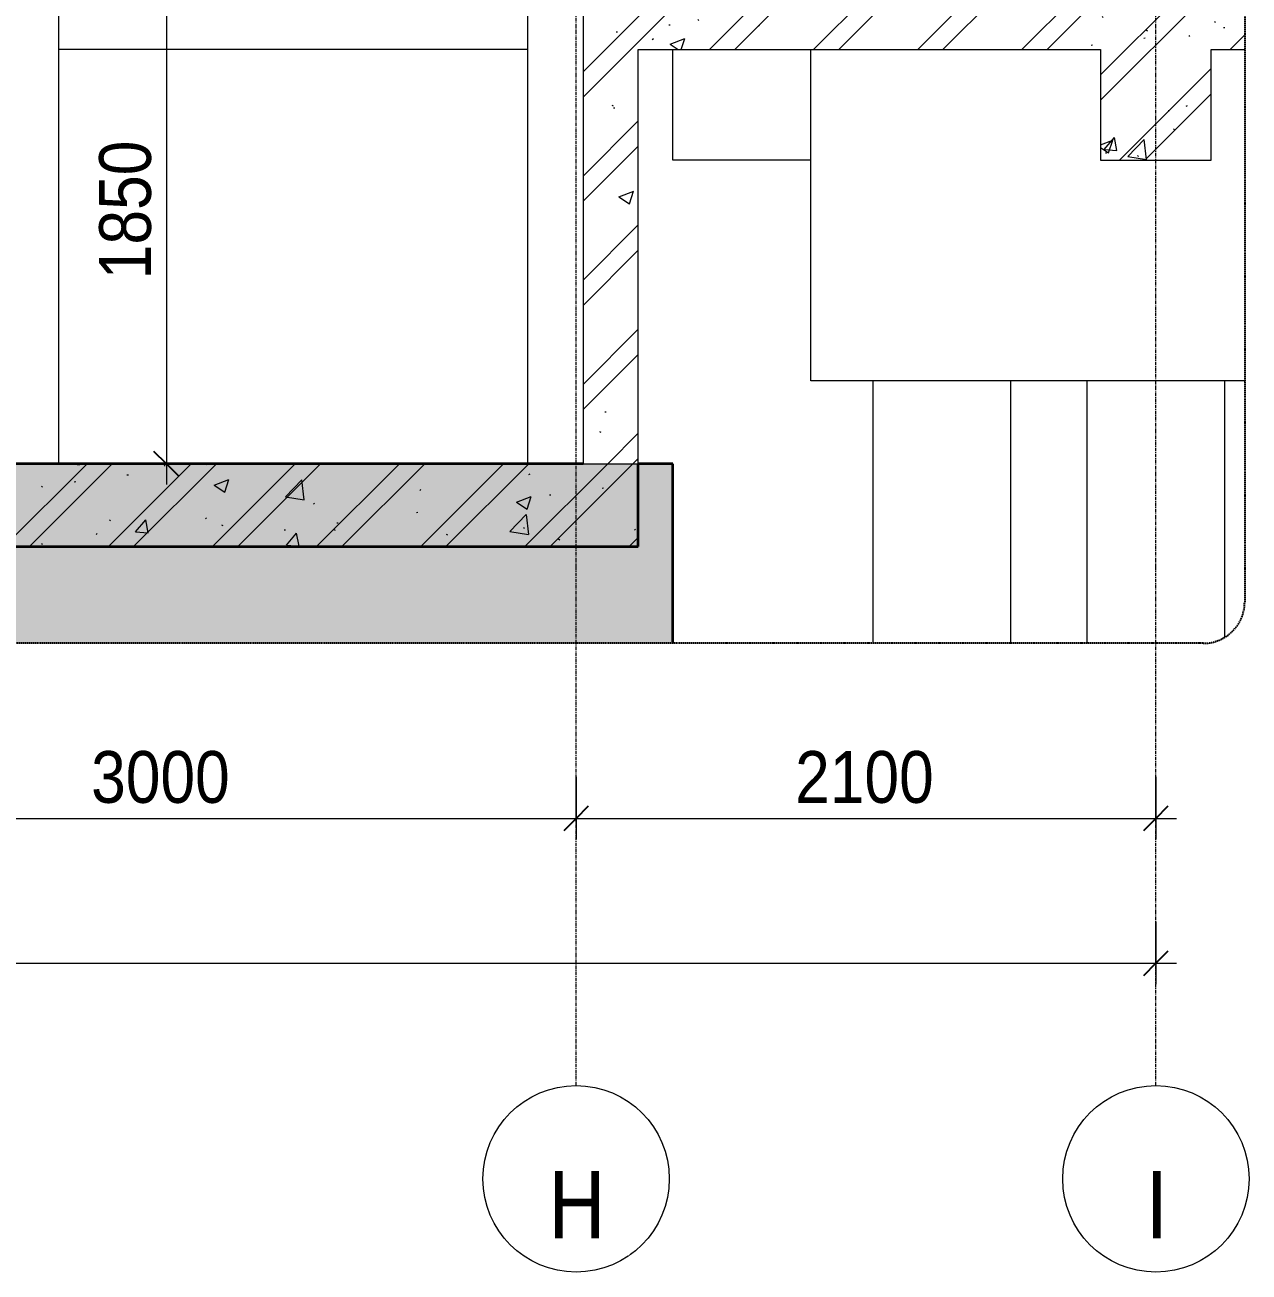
# Model space of a CAD drawing. Header units: millimetres. Extents: x 41641 to 74043, y -6777 to 34550.
# Drawn here: x 49440 to 53874, y -6777 to -2261 of the extents above; entities that cross this region are included whole.
import ezdxf

# ---------------------------------------------------------------- set-up
doc = ezdxf.new("R2010")
doc.units = ezdxf.units.MM
doc.linetypes.add('Grid Line', pattern=[22.225, 12.7, -3.175, 3.175, -3.175])
doc.linetypes.add('Hidden', pattern=[7.14375, 4.7625, -2.38125])
for name, color, linetype, lineweight in [('0-1', 7, 'Continuous', 5), ('A-ANNO-DIMS', 211, 'Continuous', 9), ('A-ANNO-DIMS-75', 211, 'Continuous', 9), ('A-DETL-GENF', 92, 'Continuous', 18), ('A-DETL-GENF-1', 9, 'Continuous', 18), ('A-DETL-GENF-3', 92, 'Hidden', 25), ('A-DETL-THIN', 151, 'Continuous', 18), ('A-FLOR-FNSH-1', 7, 'Continuous', 35), ('A-FLOR-PATT-1', 43, 'Continuous', 18), ('L-SITE-WALL-1', 250, 'Continuous', 18), ('S-BEAM-2', 250, 'Continuous', 18), ('S-COLS-1', 250, 'Continuous', 18), ('S-FNDN-1', 253, 'Continuous', 5), ('S-FNDN-2', 250, 'Continuous', 18), ('S-FNDN-3', 7, 'Continuous', 35), ('S-GRID-1', 1, 'Grid Line', 9), ('S-GRID-IDEN', 1, 'Continuous', 9)]:
    doc.layers.add(name, color=color, linetype=linetype, lineweight=lineweight)
doc.styles.add('Tahoma_B_1', font='tahomabd.ttf', dxfattribs={"height": 243.75})
doc.styles.add('UTM Avo', font='', dxfattribs={"width": 0.9, "height": 187.5})
doc.styles.get('UTM Avo').set_extended_font_data('UTM Avo')
doc.dimstyles.new('1_Dim_chi_tiet_2_5', dxfattribs={"dimscale": 304.8, "dimtxt": 187.368928, "dimasz": 0.295276, "dimexe": 0.246063, "dimexo": 0.0625, "dimgap": 0.024606, "dimtad": 1, "dimdec": 0, "dimrnd": 5, "dimzin": 0, "dimdsep": 46, "dimtxsty": 'UTM Avo', "dimblk1": 'OBLIQUE', "dimblk2": 'OBLIQUE', "dimsah": 1, "dimcen": 0.09, "dimdle": 0.246063, "dimazin": 0, "dimtfac": 1, "dimtdec": 4, "dimtix": 1, "dimtmove": 0, "dimatfit": 3, "dimfxl": 0.492126, "dimfxlon": 1, "dimtvp": 1, "dimtolj": 1, "dimtzin": 0, "dimarcsym": 2})
pattern_1 = [(50, (48873.26, 15725), (546.553, -47.817), [57.15, -628.65]), (355, (48873.26, 15725), (-105.728, 573.17), [45.72, -502.92]), (100.451, (48918.8, 15721), (440.828, 525.35), [48.57, -534.27]), (46.184, (48873.26, 15877.4), (813.237, -126.128), [85.725, -942.975]), (96.636, (48941, 15866.9), (712.207, 742.283), [72.855, -801.405]), (351.184, (48873.3, 15877.4), (712.215, 742.276), [68.58, -754.38]), (21, (48949.46, 15839.3), (454.843, -306.796), [57.15, -628.65]), (326, (48949.46, 15839.3), (185.406, 552.564), [45.72, -502.92]), (71.451, (48987.36, 15813.73), (640.251, 245.764), [48.57, -534.27]), (37.5, (48873.26, 15725), (9.2664, 253.665), [5.029, -491.795, 5.029, -505.511, -504.825]), (37.5, (48873.26, 15725), (9.2664, 253.665), [-1007.364, 5.029, -499.796]), (7.5, (48873.26, 15725), (200.4594, 300.5414), [5.029, -286.055, 5.029, -480.365, -192.405]), (7.5, (48873.26, 15725), (200.4594, 300.5414), [-776.478, 5.029, -187.376]), (327.5, (48703.33, 15725), (406.7728, -17.1864), [5.029, -185.471, 5.029, -589.331, -788.67]), (327.5, (48703.33, 15725), (406.7728, -17.1864), [-784.86, 5.029, -783.641]), (317.5, (48627.13, 15725), (444.388, 76.2803), [5.029, -242.621, 5.029, -389.687, -560.07]), (317.5, (48627.13, 15725), (444.388, 76.2803), [-642.366, 5.029, -555.041]), (45, (48873.26, 15725), (-188.5854, 188.5854), []), (45, (48873.26, 16010.75), (-188.5854, 188.5854), [])]

# ---------------------------------------------------------------- blocks, each defined once
blk = doc.blocks.new('NCV_TKTC_KET CAU_rvt-1-TKCS_THANG MÁY TM1 - MẶT CẮT')
at = {"layer": 'A-FLOR-PATT-1'}
h = blk.add_hatch(dxfattribs=at)
h.set_pattern_fill('FP_3', color=256, style=0, pattern_type=2)
h.set_pattern_definition(pattern_1)
h.paths.add_polyline_path([(49361.9, -4150), (51661.9, -4150), (51661.9, -3850), (49161.9, -3850), (49161.9, -4150)])
h = blk.add_hatch(dxfattribs=at)
h.set_pattern_fill('FP_3', color=256, style=0, pattern_type=2)
h.set_pattern_definition(pattern_1)
h.paths.add_polyline_path([(49361.9, -4150), (51661.9, -4150), (51661.9, -3850), (49161.9, -3850), (49161.9, -4150)])
at = {"layer": 'S-FNDN-1'}
blk.add_hatch(color=256, dxfattribs=at).paths.add_polyline_path([(51661.9, -4500), (51786.9, -4500), (51786.9, -3850), (49036.9, -3850), (49036.9, -4500), (51461.9, -4500)])
at = {"layer": 'A-FLOR-FNSH-1'}
for p, q in [((51461.9, -3850), (49361.9, -3850)), ((51661.9, -4150), (51661.9, -3850)), ((49161.9, -4150), (51661.9, -4150))]:
    blk.add_line(p, q, dxfattribs=at)
at = {"layer": 'L-SITE-WALL-1'}
blk.add_line((51261.9, -2350), (49561.9, -2350), dxfattribs=at)
at = {"layer": 'S-BEAM-2'}
for p, q in [((51786.9, -2750), (51786.9, -2350)), ((52286.9, -2750), (51786.9, -2750))]:
    blk.add_line(p, q, dxfattribs=at)
at = {"layer": 'S-COLS-1'}
for p, q in [((51261.9, -3850), (51261.9, 29350)), ((49561.9, -2000), (49561.9, -3850))]:
    blk.add_line(p, q, dxfattribs=at)
at = {"layer": 'S-FNDN-2'}
for p, q in [((52286.9, -3550), (52286.9, -2350)), ((53858.6, -3550), (52286.9, -3550)), ((52511.9, -3550), (52511.9, -4500)), ((53011.9, -4500), (53011.9, -3550)), ((53286.9, -3550), (53286.9, -4500)), ((53786.9, -4477.4), (53786.9, -3550))]:
    blk.add_line(p, q, dxfattribs=at)
at = {"layer": 'S-FNDN-3'}
for p, q in [((51461.9, -3850), (49361.9, -3850)), ((51786.9, -3850), (51661.9, -3850)), ((51786.9, -4500), (51786.9, -3850))]:
    blk.add_line(p, q, dxfattribs=at)
blk = doc.blocks.new('BORDER VIEW - BORDER VIEW-3767652-TKCS_THANG MÁY TM1 - MẶT CẮT')
at = {"layer": 'A-DETL-GENF-3'}
for p, q in [((53858.6, 34266.8), (53858.6, -4350)), ((53708.6, -4500), (43882, -4500))]:
    blk.add_line(p, q, dxfattribs=at)
blk.add_arc((53708.6, -4350), 150, 270, 0, dxfattribs=at)
blk = doc.blocks.new('Grid - M_Grid Head - Circle-353313-TKCS_THANG MÁY TM1 - MẶT CẮT')
at = {"layer": 'S-GRID-IDEN'}
blk.add_circle((44536.9, -6439.1), 337.5, dxfattribs=at)
blk = doc.blocks.new('DIMBLOCK22-TKCS_THANG MÁY TM1 - MẶT CẮT')
at = {"layer": 'A-ANNO-DIMS-75', "lineweight": 25}
for p, q in [((49952.9, -2000), (49907.9, -1955)), ((49952.9, -2000), (49997.9, -2045)), ((49952.9, -3850), (49907.9, -3805)), ((49952.9, -3850), (49997.9, -3895))]:
    blk.add_line(p, q, dxfattribs=at)
at = {"layer": 'A-ANNO-DIMS-75'}
for p, q in [((50102.9, -2000), (49877.9, -2000)), ((49952.9, -2000), (49952.9, -3925)), ((49952.9, -2000), (50102.9, -2000)), ((50102.9, -3850), (49877.9, -3850)), ((49952.9, -3850), (50102.9, -3850))]:
    blk.add_line(p, q, dxfattribs=at)
at = {"layer": 'A-ANNO-DIMS-75', "color": 0, "insert": (49709.3, -3181.8), "char_height": 187.5, "width": 616.236, "attachment_point": 1, "rotation": 90, "line_spacing_factor": 1.110334, "style": 'UTM Avo'}
blk.add_mtext('1850', dxfattribs=at)
blk = doc.blocks.new('_Oblique')
at = {"color": 0, "linetype": 'ByBlock', "lineweight": -2}
blk.add_line((-0.5, -0.5), (0.5, 0.5), dxfattribs=at)
blk = doc.blocks.new('DIMBLOCK24-TKCS_THANG MÁY TM1 - MẶT CẮT')
at = {"layer": 'A-ANNO-DIMS-75'}
for p, q in [((48436.9, -4983.7), (48436.9, -5208.7)), ((48436.9, -5133.7), (48436.9, -4983.7)), ((51436.9, -4983.7), (51436.9, -5208.7)), ((51436.9, -5133.7), (51436.9, -4983.7)), ((48436.9, -5133.7), (51436.9, -5133.7))]:
    blk.add_line(p, q, dxfattribs=at)
at = {"layer": 'A-ANNO-DIMS-75', "lineweight": 25}
for p, q in [((48436.9, -5133.7), (48481.9, -5088.7)), ((51436.9, -5133.7), (51481.9, -5088.7)), ((48436.9, -5133.7), (48391.9, -5178.7)), ((51436.9, -5133.7), (51391.9, -5178.7))]:
    blk.add_line(p, q, dxfattribs=at)
at = {"layer": 'A-ANNO-DIMS-75', "color": 0, "insert": (49680.2, -4890.1), "char_height": 187.5, "width": 616.236, "attachment_point": 1, "line_spacing_factor": 1.110334, "style": 'UTM Avo'}
blk.add_mtext('3000', dxfattribs=at)
blk = doc.blocks.new('DIMBLOCK25-TKCS_THANG MÁY TM1 - MẶT CẮT')
at = {"layer": 'A-ANNO-DIMS-75'}
for p, q in [((51436.9, -4983.7), (51436.9, -5208.7)), ((51436.9, -5133.7), (51436.9, -4983.7)), ((53536.9, -4983.7), (53536.9, -5208.7)), ((53536.9, -5133.7), (53536.9, -4983.7)), ((51436.9, -5133.7), (53611.9, -5133.7))]:
    blk.add_line(p, q, dxfattribs=at)
at = {"layer": 'A-ANNO-DIMS-75', "lineweight": 25}
for p, q in [((51436.9, -5133.7), (51481.9, -5088.7)), ((53536.9, -5133.7), (53581.9, -5088.7)), ((51436.9, -5133.7), (51391.9, -5178.7)), ((53536.9, -5133.7), (53491.9, -5178.7))]:
    blk.add_line(p, q, dxfattribs=at)
at = {"layer": 'A-ANNO-DIMS-75', "color": 0, "insert": (52230.2, -4890.1), "char_height": 187.5, "width": 616.236, "attachment_point": 1, "line_spacing_factor": 1.110334, "style": 'UTM Avo'}
blk.add_mtext('2100', dxfattribs=at)
blk = doc.blocks.new('DIMBLOCK26-TKCS_THANG MÁY TM1 - MẶT CẮT')
at = {"layer": 'A-ANNO-DIMS-75'}
for p, q in [((44536.9, -5508.7), (44536.9, -5733.7)), ((44536.9, -5658.7), (44536.9, -5508.7)), ((53536.9, -5508.7), (53536.9, -5733.7)), ((53536.9, -5658.7), (53536.9, -5508.7)), ((44461.9, -5658.7), (53611.9, -5658.7))]:
    blk.add_line(p, q, dxfattribs=at)
at = {"layer": 'A-ANNO-DIMS-75', "lineweight": 25}
for p, q in [((44536.9, -5658.7), (44581.9, -5613.7)), ((53536.9, -5658.7), (53581.9, -5613.7)), ((44536.9, -5658.7), (44491.9, -5703.7)), ((53536.9, -5658.7), (53491.9, -5703.7))]:
    blk.add_line(p, q, dxfattribs=at)
at = {"layer": 'A-ANNO-DIMS-75', "color": 0, "insert": (48780.2, -5415.1), "char_height": 187.5, "width": 616.236, "attachment_point": 1, "line_spacing_factor": 1.110334, "style": 'UTM Avo'}
blk.add_mtext('9000', dxfattribs=at)

msp = doc.modelspace()

# ---------------------------------------------------------------- hatches: boundary and pattern name
at = {"layer": 'A-DETL-GENF-1'}
h = msp.add_hatch(dxfattribs=at)
h.set_pattern_fill('FP_3', color=256, style=0, pattern_type=2)
h.set_pattern_definition(pattern_1)
h.paths.add_polyline_path([(51461.9, -3850), (51661.9, -3850), (51661.9, -2350), (53336.9, -2350), (53336.9, -2750), (53736.9, -2750), (53736.9, -2350), (53858.6, -2350), (53858.6, -2050), (51461.9, -2050), (51461.9, -2132.4)])
h.paths.add_polyline_path([(49361.9, -3850), (49361.9, -2050), (43732, -2050), (43732, -2350), (44136.9, -2350), (44136.9, -2750), (44536.9, -2750), (44536.9, -2350), (49161.9, -2350), (49161.9, -3850)])

# ---------------------------------------------------------------- linework, layer by layer
at = {"layer": 'A-DETL-THIN'}
for p, q in [((51461.9, -2050), (51461.9, -3850)), ((51661.9, -3850), (51661.9, -2350)), ((51661.9, -2350), (53336.9, -2350)), ((53336.9, -2350), (53336.9, -2750)), ((53736.9, -2750), (53736.9, -2350)), ((53736.9, -2350), (53858.6, -2350)), ((53336.9, -2750), (53736.9, -2750)), ((51461.9, -3850), (51661.9, -3850))]:
    msp.add_line(p, q, dxfattribs=at)
at = {"layer": 'S-GRID-1'}
for p, q in [((51436.9, -4226.6), (51436.9, 32417.5)), ((53536.9, -4226.6), (53536.9, 32417.5)), ((51436.9, -6101.6), (51436.9, -4226.6)), ((53536.9, -6101.6), (53536.9, -4226.6))]:
    msp.add_line(p, q, dxfattribs=at)

# ---------------------------------------------------------------- block references
at = {"layer": '0-1'}
msp.add_blockref('NCV_TKTC_KET CAU_rvt-1-TKCS_THANG MÁY TM1 - MẶT CẮT', (0, 0), dxfattribs=at)
at = {"layer": 'A-DETL-GENF'}
msp.add_blockref('BORDER VIEW - BORDER VIEW-3767652-TKCS_THANG MÁY TM1 - MẶT CẮT', (0, 0), dxfattribs=at)
at = {"layer": 'S-GRID-IDEN'}
for p in [(6900, 0), (9000, 0)]:
    msp.add_blockref('Grid - M_Grid Head - Circle-353313-TKCS_THANG MÁY TM1 - MẶT CẮT', p, dxfattribs=at)

# ---------------------------------------------------------------- dimensions: what is measured, and where the dimension line sits
at = {"layer": 'A-ANNO-DIMS'}
dim = msp.add_linear_dim(base=(49952.9, -3850), p1=(50102.9, -2000), p2=(50102.9, -3850), angle=90, dimstyle='1_Dim_chi_tiet_2_5', override={"dimpost": '<>', "dimfxl": 1850}, dxfattribs=at)
dim.commit()
dim.dimension.update_dxf_attribs({"geometry": 'DIMBLOCK22-TKCS_THANG MÁY TM1 - MẶT CẮT', "text_midpoint": (49848.3, -2925)})
for base, p1, p2, override, picture, middle in [((51436.9, -5133.7), (48436.9, -4983.7), (51436.9, -4983.7), {"dimpost": '<>', "dimfxl": 3000}, 'DIMBLOCK24-TKCS_THANG MÁY TM1 - MẶT CẮT', (49936.9, -5029.2)), ((53536.9, -5133.7), (51436.9, -4983.7), (53536.9, -4983.7), {"dimpost": '<>', "dimfxl": 2100}, 'DIMBLOCK25-TKCS_THANG MÁY TM1 - MẶT CẮT', (52486.9, -5029.2)), ((53536.9, -5658.7), (44536.9, -5508.7), (53536.9, -5508.7), {"dimpost": '<>', "dimfxl": 9000}, 'DIMBLOCK26-TKCS_THANG MÁY TM1 - MẶT CẮT', (49036.9, -5554.2))]:
    dim = msp.add_linear_dim(base=base, p1=p1, p2=p2, dimstyle='1_Dim_chi_tiet_2_5', override=override, dxfattribs=at)
    dim.commit()
    dim.dimension.update_dxf_attribs({"geometry": picture, "text_midpoint": middle})

# ---------------------------------------------------------------- next in the draw order: texts
at = {"layer": 'S-GRID-IDEN', "char_height": 243.75, "attachment_point": 5, "line_spacing_factor": 0.996129, "style": 'Tahoma_B_1', "bg_fill": 3, "box_fill_scale": 1.25, "bg_fill_color": 256, "bg_fill_true_color": 13158600, "bg_fill_transparency": 0}
for s, insert, width in [('\\pt952.49944,1904.99888,2857.50075,3810.00019,4762.49962,5714.99906,6667.50094,7620.00037,8572.49981,9524.99925,10477.50113,11430.00056,12382.5,13334.99944,14287.49888,15240.00075,16192.50019,17144.99963,18097.49906,19050.00094,20002.50038,20954.99981,21907.49925,22860.00113,23812.50056,24765,25717.49944,26669.99887,27622.50075,28575.00019,29527.49963,30479.99906;H', (51440.1, -6532.7), 258), ('\\pt952.49944,1904.99888,2857.50075,3810.00019,4762.49962,5714.99906,6667.50094,7620.00037,8572.49981,9524.99925,10477.50113,11430.00056,12382.5,13334.99944,14287.49888,15240.00075,16192.50019,17144.99963,18097.49906,19050.00094,20002.50038,20954.99981,21907.49925,22860.00113,23812.50056,24765,25717.49944,26669.99887,27622.50075,28575.00019,29527.49963,30479.99906;I', (53540.5, -6532.7), 163.5)]:
    msp.add_mtext(s, dxfattribs=dict(at, insert=insert, width=width))

doc.saveas('drawing.dxf')
